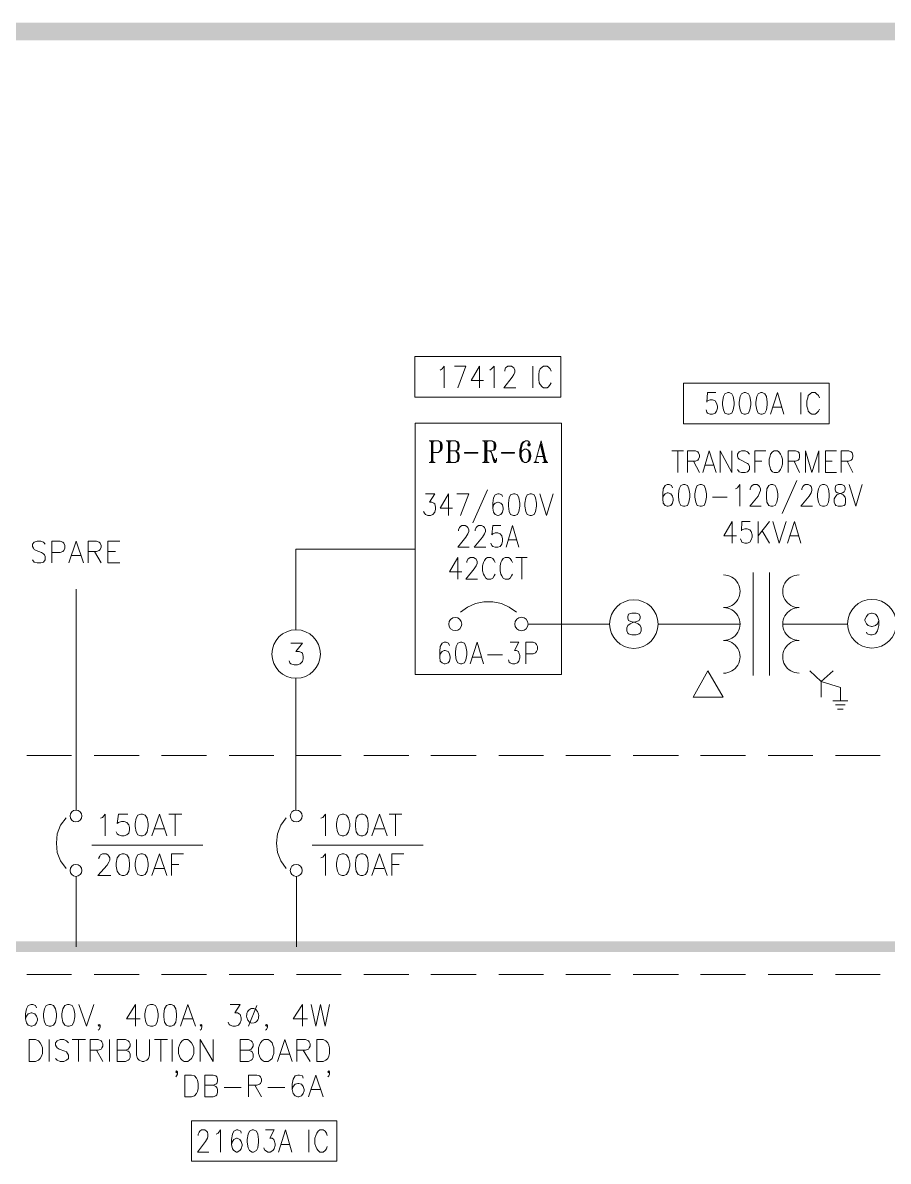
# Model space of a CAD drawing. Header units: inches. Extents: x 0.9 to 46, y 0.8 to 32.4.
# Drawn here: x 25.483 to 28.614, y 28.236 to 32.353 of the extents above; entities that cross this region are included whole.
import ezdxf

# ---------------------------------------------------------------- set-up
doc = ezdxf.new("R2010")
doc.units = ezdxf.units.IN
doc.header["$MEASUREMENT"] = 0
doc.layers.add('PDF_Geometry', color=7, linetype='Continuous')
doc.layers.add('PDF_Solid Fills', color=7, linetype='Continuous')

msp = doc.modelspace()

# ---------------------------------------------------------------- linework, layer by layer
at = {"layer": 'PDF_Geometry', "lineweight": 9}
for points in [[(26.9012, 31.1461), (27.4295, 31.1461), (27.4295, 30.9994), (26.9012, 30.9994)], [(27.8728, 31.0495), (28.3995, 31.0495), (28.3995, 30.9028), (27.8728, 30.9028)], [(28.0328, 31.0161), (28.0228, 31.0111), (28.0178, 31.0011), (28.0145, 30.9811), (28.0145, 30.9711), (28.0178, 30.9528), (28.0228, 30.9411), (28.0328, 30.9378), (28.0378, 30.9378), (28.0478, 30.9411), (28.0528, 30.9528), (28.0562, 30.9711), (28.0562, 30.9811), (28.0528, 31.0011), (28.0478, 31.0111), (28.0378, 31.0161)], [(28.0928, 31.0161), (28.0828, 31.0111), (28.0778, 31.0011), (28.0745, 30.9811), (28.0745, 30.9711), (28.0778, 30.9528), (28.0828, 30.9411), (28.0928, 30.9378), (28.0978, 30.9378), (28.1078, 30.9411), (28.1128, 30.9528), (28.1162, 30.9711), (28.1162, 30.9811), (28.1128, 31.0011), (28.1078, 31.0111), (28.0978, 31.0161)], [(28.1528, 31.0161), (28.1428, 31.0111), (28.1378, 31.0011), (28.1345, 30.9811), (28.1345, 30.9711), (28.1378, 30.9528), (28.1428, 30.9411), (28.1528, 30.9378), (28.1578, 30.9378), (28.1678, 30.9411), (28.1728, 30.9528), (28.1762, 30.9711), (28.1762, 30.9811), (28.1728, 31.0011), (28.1678, 31.0111), (28.1578, 31.0161)], [(26.9028, 29.9961), (26.9028, 30.9044), (27.4312, 30.9044), (27.4312, 29.9961)], [(27.1295, 30.7961), (27.0812, 30.7961), (27.0812, 30.7994), (27.1295, 30.7994)], [(27.2612, 30.7961), (27.2145, 30.7961), (27.2145, 30.7994), (27.2612, 30.7994)], [(27.3128, 30.8261), (27.3145, 30.8261), (27.3145, 30.8294), (27.3128, 30.8294)], [(28.2012, 30.8044), (28.1945, 30.8011), (28.1878, 30.7928), (28.1861, 30.7861), (28.1828, 30.7744), (28.1828, 30.7561), (28.1861, 30.7444), (28.1878, 30.7378), (28.1945, 30.7294), (28.2012, 30.7261), (28.2128, 30.7261), (28.2178, 30.7294), (28.2245, 30.7378), (28.2278, 30.7444), (28.2312, 30.7561), (28.2312, 30.7744), (28.2278, 30.7861), (28.2245, 30.7928), (28.2178, 30.8011), (28.2128, 30.8044)], [(27.8728, 30.6828), (27.8628, 30.6794), (27.8578, 30.6678), (27.8545, 30.6494), (27.8545, 30.6378), (27.8578, 30.6195), (27.8628, 30.6078), (27.8728, 30.6044), (27.8778, 30.6044), (27.8878, 30.6078), (27.8928, 30.6195), (27.8961, 30.6378), (27.8961, 30.6494), (27.8928, 30.6678), (27.8878, 30.6794), (27.8778, 30.6828)], [(27.9328, 30.6828), (27.9228, 30.6794), (27.9178, 30.6678), (27.9145, 30.6494), (27.9145, 30.6378), (27.9178, 30.6195), (27.9228, 30.6078), (27.9328, 30.6044), (27.9378, 30.6044), (27.9478, 30.6078), (27.9528, 30.6195), (27.9562, 30.6378), (27.9562, 30.6494), (27.9528, 30.6678), (27.9478, 30.6794), (27.9378, 30.6828)], [(28.1895, 30.6828), (28.1812, 30.6794), (28.1745, 30.6678), (28.1728, 30.6494), (28.1728, 30.6378), (28.1745, 30.6195), (28.1812, 30.6078), (28.1895, 30.6044), (28.1962, 30.6044), (28.2045, 30.6078), (28.2112, 30.6195), (28.2145, 30.6378), (28.2145, 30.6494), (28.2112, 30.6678), (28.2045, 30.6794), (28.1962, 30.6828)], [(28.3761, 30.6828), (28.3678, 30.6794), (28.3611, 30.6678), (28.3578, 30.6494), (28.3578, 30.6378), (28.3611, 30.6195), (28.3678, 30.6078), (28.3761, 30.6044), (28.3828, 30.6044), (28.3912, 30.6078), (28.3978, 30.6195), (28.3995, 30.6378), (28.3995, 30.6494), (28.3978, 30.6678), (28.3912, 30.6794), (28.3828, 30.6828)], [(28.4328, 30.6828), (28.4245, 30.6794), (28.4212, 30.6711), (28.4212, 30.6644), (28.4245, 30.6561), (28.4295, 30.6528), (28.4428, 30.6494), (28.4511, 30.6461), (28.4578, 30.6378), (28.4595, 30.6311), (28.4595, 30.6195), (28.4578, 30.6111), (28.4545, 30.6078), (28.4445, 30.6044), (28.4328, 30.6044), (28.4245, 30.6078), (28.4212, 30.6111), (28.4178, 30.6195), (28.4178, 30.6311), (28.4212, 30.6378), (28.4278, 30.6461), (28.4361, 30.6494), (28.4478, 30.6528), (28.4545, 30.6561), (28.4578, 30.6644), (28.4578, 30.6711), (28.4545, 30.6794), (28.4445, 30.6828)], [(27.2578, 30.6494), (27.2478, 30.6461), (27.2428, 30.6344), (27.2395, 30.6161), (27.2395, 30.6044), (27.2428, 30.5861), (27.2478, 30.5744), (27.2578, 30.5711), (27.2629, 30.5711), (27.2728, 30.5744), (27.2778, 30.5861), (27.2812, 30.6044), (27.2812, 30.6161), (27.2778, 30.6344), (27.2728, 30.6461), (27.2629, 30.6494)], [(27.3178, 30.6494), (27.3078, 30.6461), (27.3028, 30.6344), (27.2995, 30.6161), (27.2995, 30.6044), (27.3028, 30.5861), (27.3078, 30.5744), (27.3178, 30.5711), (27.3228, 30.5711), (27.3328, 30.5744), (27.3378, 30.5861), (27.3412, 30.6044), (27.3412, 30.6161), (27.3378, 30.6344), (27.3328, 30.6461), (27.3228, 30.6494)], [(27.6862, 30.2178), (27.6745, 30.2144), (27.6711, 30.2061), (27.6711, 30.1994), (27.6745, 30.1911), (27.6828, 30.1878), (27.6978, 30.1845), (27.7095, 30.1794), (27.7162, 30.1728), (27.7195, 30.1645), (27.7195, 30.1545), (27.7162, 30.1461), (27.7128, 30.1428), (27.7012, 30.1394), (27.6862, 30.1394), (27.6745, 30.1428), (27.6711, 30.1461), (27.6678, 30.1545), (27.6678, 30.1645), (27.6711, 30.1728), (27.6795, 30.1794), (27.6895, 30.1845), (27.7045, 30.1878), (27.7128, 30.1911), (27.7162, 30.1994), (27.7162, 30.2061), (27.7128, 30.2144), (27.7012, 30.2178)], [(26.4462, 30.0461), (26.4495, 30.0378), (26.4529, 30.0344), (26.4645, 30.0311), (26.4762, 30.0311), (26.4862, 30.0344), (26.4945, 30.0428), (26.4978, 30.0528), (26.4978, 30.0611), (26.4945, 30.0728), (26.4912, 30.0761), (26.4828, 30.0795), (26.4712, 30.0795), (26.4945, 30.1094), (26.4529, 30.1094), (26.4945, 30.1094), (26.4712, 30.0795), (26.4828, 30.0795), (26.4912, 30.0761), (26.4945, 30.0728), (26.4978, 30.0611), (26.4978, 30.0528), (26.4945, 30.0428), (26.4862, 30.0344), (26.4762, 30.0311), (26.4645, 30.0311), (26.4529, 30.0344), (26.4495, 30.0378)], [(27.0662, 30.1128), (27.0562, 30.1094), (27.0512, 30.0978), (27.0478, 30.0795), (27.0478, 30.0678), (27.0512, 30.0495), (27.0562, 30.0378), (27.0662, 30.0344), (27.0712, 30.0344), (27.0812, 30.0378), (27.0862, 30.0495), (27.0895, 30.0678), (27.0895, 30.0795), (27.0862, 30.0978), (27.0812, 30.1094), (27.0712, 30.1128)], [(28.0161, 29.9144), (27.9612, 30.0095), (27.9078, 29.9144)], [(25.9095, 29.4911), (25.8995, 29.4878), (25.8929, 29.4761), (25.8895, 29.4578), (25.8895, 29.4461), (25.8929, 29.4278), (25.8995, 29.4161), (25.9095, 29.4128), (25.9162, 29.4128), (25.9262, 29.4161), (25.9329, 29.4278), (25.9362, 29.4461), (25.9362, 29.4578), (25.9329, 29.4761), (25.9262, 29.4878), (25.9162, 29.4911)], [(26.6378, 29.4911), (26.6279, 29.4878), (26.6212, 29.4761), (26.6178, 29.4578), (26.6178, 29.4461), (26.6212, 29.4278), (26.6279, 29.4161), (26.6378, 29.4128), (26.6445, 29.4128), (26.6545, 29.4161), (26.6612, 29.4278), (26.6662, 29.4461), (26.6662, 29.4578), (26.6612, 29.4761), (26.6545, 29.4878), (26.6445, 29.4911)], [(26.7062, 29.4911), (26.6962, 29.4878), (26.6895, 29.4761), (26.6862, 29.4578), (26.6862, 29.4461), (26.6895, 29.4278), (26.6962, 29.4161), (26.7062, 29.4128), (26.7129, 29.4128), (26.7228, 29.4161), (26.7295, 29.4278), (26.7328, 29.4461), (26.7328, 29.4578), (26.7295, 29.4761), (26.7228, 29.4878), (26.7129, 29.4911)], [(25.8429, 29.3478), (25.8329, 29.3445), (25.8245, 29.3328), (25.8212, 29.3144), (25.8212, 29.3028), (25.8245, 29.2845), (25.8329, 29.2728), (25.8429, 29.2695), (25.8495, 29.2695), (25.8595, 29.2728), (25.8662, 29.2845), (25.8695, 29.3028), (25.8695, 29.3144), (25.8662, 29.3328), (25.8595, 29.3445), (25.8495, 29.3478)], [(25.9095, 29.3478), (25.8995, 29.3445), (25.8929, 29.3328), (25.8895, 29.3144), (25.8895, 29.3028), (25.8929, 29.2845), (25.8995, 29.2728), (25.9095, 29.2695), (25.9162, 29.2695), (25.9262, 29.2728), (25.9329, 29.2845), (25.9362, 29.3028), (25.9362, 29.3144), (25.9329, 29.3328), (25.9262, 29.3445), (25.9162, 29.3478)], [(26.6378, 29.3478), (26.6279, 29.3445), (26.6212, 29.3328), (26.6178, 29.3144), (26.6178, 29.3028), (26.6212, 29.2845), (26.6279, 29.2728), (26.6378, 29.2695), (26.6445, 29.2695), (26.6545, 29.2728), (26.6612, 29.2845), (26.6662, 29.3028), (26.6662, 29.3144), (26.6612, 29.3328), (26.6545, 29.3445), (26.6445, 29.3478)], [(26.7062, 29.3478), (26.6962, 29.3445), (26.6895, 29.3328), (26.6862, 29.3144), (26.6862, 29.3028), (26.6895, 29.2845), (26.6962, 29.2728), (26.7062, 29.2695), (26.7129, 29.2695), (26.7228, 29.2728), (26.7295, 29.2845), (26.7328, 29.3028), (26.7328, 29.3144), (26.7295, 29.3328), (26.7228, 29.3445), (26.7129, 29.3478)], [(25.5779, 28.8028), (25.5679, 28.7995), (25.5612, 28.7878), (25.5579, 28.7695), (25.5579, 28.7578), (25.5612, 28.7395), (25.5679, 28.7278), (25.5779, 28.7245), (25.5845, 28.7245), (25.5945, 28.7278), (25.6012, 28.7395), (25.6046, 28.7578), (25.6046, 28.7695), (25.6012, 28.7878), (25.5945, 28.7995), (25.5845, 28.8028)], [(25.6445, 28.8028), (25.6345, 28.7995), (25.6279, 28.7878), (25.6245, 28.7695), (25.6245, 28.7578), (25.6279, 28.7395), (25.6345, 28.7278), (25.6445, 28.7245), (25.6512, 28.7245), (25.6612, 28.7278), (25.6679, 28.7395), (25.6712, 28.7578), (25.6712, 28.7695), (25.6679, 28.7878), (25.6612, 28.7995), (25.6512, 28.8028)], [(25.9445, 28.8028), (25.9345, 28.7995), (25.9279, 28.7878), (25.9245, 28.7695), (25.9245, 28.7578), (25.9279, 28.7395), (25.9345, 28.7278), (25.9445, 28.7245), (25.9529, 28.7245), (25.9629, 28.7278), (25.9695, 28.7395), (25.9729, 28.7578), (25.9729, 28.7695), (25.9695, 28.7878), (25.9629, 28.7995), (25.9529, 28.8028)], [(26.0128, 28.8028), (26.0029, 28.7995), (25.9962, 28.7878), (25.9928, 28.7695), (25.9928, 28.7578), (25.9962, 28.7395), (26.0029, 28.7278), (26.0128, 28.7245), (26.0195, 28.7245), (26.0295, 28.7278), (26.0362, 28.7395), (26.0395, 28.7578), (26.0395, 28.7695), (26.0362, 28.7878), (26.0295, 28.7995), (26.0195, 28.8028)], [(25.5062, 28.5962), (25.5062, 28.6761), (25.5295, 28.6761), (25.5395, 28.6711), (25.5462, 28.6645), (25.5512, 28.6561), (25.5545, 28.6462), (25.5545, 28.6261), (25.5512, 28.6161), (25.5462, 28.6078), (25.5395, 28.6011), (25.5295, 28.5962)], [(26.0662, 28.6761), (26.0595, 28.6711), (26.0529, 28.6645), (26.0495, 28.6561), (26.0462, 28.6462), (26.0462, 28.6261), (26.0495, 28.6161), (26.0529, 28.6078), (26.0595, 28.6011), (26.0662, 28.5962), (26.0795, 28.5962), (26.0862, 28.6011), (26.0929, 28.6078), (26.0978, 28.6161), (26.1012, 28.6261), (26.1012, 28.6462), (26.0978, 28.6561), (26.0929, 28.6645), (26.0862, 28.6711), (26.0795, 28.6761)], [(26.3562, 28.6761), (26.3495, 28.6711), (26.3428, 28.6645), (26.3395, 28.6561), (26.3362, 28.6462), (26.3362, 28.6261), (26.3395, 28.6161), (26.3428, 28.6078), (26.3495, 28.6011), (26.3562, 28.5962), (26.3712, 28.5962), (26.3779, 28.6011), (26.3845, 28.6078), (26.3878, 28.6161), (26.3912, 28.6261), (26.3912, 28.6462), (26.3878, 28.6561), (26.3845, 28.6645), (26.3779, 28.6711), (26.3712, 28.6761)], [(26.5462, 28.5962), (26.5462, 28.6761), (26.5695, 28.6761), (26.5795, 28.6711), (26.5862, 28.6645), (26.5895, 28.6561), (26.5928, 28.6462), (26.5928, 28.6261), (26.5895, 28.6161), (26.5862, 28.6078), (26.5795, 28.6011), (26.5695, 28.5962)], [(26.0695, 28.4695), (26.0695, 28.5478), (26.0929, 28.5478), (26.1045, 28.5445), (26.1112, 28.5361), (26.1145, 28.5295), (26.1179, 28.5178), (26.1179, 28.4995), (26.1145, 28.4878), (26.1112, 28.4811), (26.1045, 28.4728), (26.0929, 28.4695)], [(26.0929, 28.3828), (26.6195, 28.3828), (26.6195, 28.2362), (26.0929, 28.2362)], [(26.3129, 28.3495), (26.3028, 28.3445), (26.2979, 28.3345), (26.2945, 28.3145), (26.2945, 28.3045), (26.2979, 28.2845), (26.3028, 28.2745), (26.3129, 28.2695), (26.3179, 28.2695), (26.3279, 28.2745), (26.3329, 28.2845), (26.3362, 28.3045), (26.3362, 28.3145), (26.3329, 28.3345), (26.3279, 28.3445), (26.3179, 28.3495)]]:
    msp.add_lwpolyline(points, close=True, dxfattribs=at)
for points in [[(26.9928, 31.0961), (26.9995, 31.1011), (27.0078, 31.1111), (27.0078, 31.0328)], [(27.0562, 31.0328), (27.0862, 31.1111), (27.0445, 31.1111)], [(27.1345, 31.0328), (27.1345, 31.1111), (27.1045, 31.0594), (27.1495, 31.0594)], [(27.1728, 31.0961), (27.1779, 31.1011), (27.1878, 31.1111), (27.1878, 31.0328)], [(27.2262, 31.0928), (27.2262, 31.0961), (27.2295, 31.1044), (27.2328, 31.1078), (27.2378, 31.1111), (27.2512, 31.1111), (27.2562, 31.1078), (27.2595, 31.1044), (27.2629, 31.0961), (27.2629, 31.0894), (27.2595, 31.0811), (27.2528, 31.0711), (27.2228, 31.0328), (27.2662, 31.0328)], [(27.3278, 31.1111), (27.3278, 31.0328)], [(27.3945, 31.0928), (27.3912, 31.1011), (27.3845, 31.1078), (27.3795, 31.1111), (27.3662, 31.1111), (27.3612, 31.1078), (27.3545, 31.1011), (27.3512, 31.0928), (27.3495, 31.0811), (27.3495, 31.0628), (27.3512, 31.0511), (27.3545, 31.0444), (27.3612, 31.0361), (27.3662, 31.0328), (27.3795, 31.0328), (27.3845, 31.0361), (27.3912, 31.0444), (27.3945, 31.0511)], [(27.9895, 31.0161), (27.9595, 31.0161), (27.9578, 30.9811), (27.9595, 30.9861), (27.9695, 30.9894), (27.9778, 30.9894), (27.9878, 30.9861), (27.9928, 30.9778), (27.9962, 30.9661), (27.9962, 30.9594), (27.9928, 30.9478), (27.9878, 30.9411), (27.9778, 30.9378), (27.9695, 30.9378), (27.9595, 30.9411), (27.9578, 30.9444), (27.9545, 30.9528)], [(28.1878, 30.9378), (28.2128, 31.0161), (28.2362, 30.9378)], [(28.2978, 31.0161), (28.2978, 30.9378)], [(28.3645, 30.9961), (28.3611, 31.0044), (28.3545, 31.0111), (28.3495, 31.0161), (28.3378, 31.0161), (28.3311, 31.0111), (28.3245, 31.0044), (28.3228, 30.9961), (28.3195, 30.9861), (28.3195, 30.9661), (28.3228, 30.9561), (28.3245, 30.9478), (28.3311, 30.9411), (28.3378, 30.9378), (28.3495, 30.9378), (28.3545, 30.9411), (28.3611, 30.9478), (28.3645, 30.9561)], [(28.1978, 30.9628), (28.2278, 30.9628)], [(26.9529, 30.8411), (26.9862, 30.8411), (26.9945, 30.8378), (26.9978, 30.8344), (26.9995, 30.8261), (26.9995, 30.8144), (26.9978, 30.8078), (26.9945, 30.8044), (26.9862, 30.7994), (26.9662, 30.7994)], [(26.9545, 30.8411), (26.9612, 30.8378)], [(26.9578, 30.8411), (26.9612, 30.8344)], [(26.9612, 30.8411), (26.9612, 30.7628)], [(26.9628, 30.8378), (26.9628, 30.7661)], [(26.9662, 30.8411), (26.9662, 30.7628)], [(26.9695, 30.8411), (26.9662, 30.8344)], [(26.9712, 30.8411), (26.9662, 30.8378)], [(26.9862, 30.8411), (26.9912, 30.8378), (26.9945, 30.8294), (26.9945, 30.8111), (26.9912, 30.8044), (26.9862, 30.7994)], [(26.9945, 30.8344), (26.9978, 30.8261), (26.9978, 30.8144), (26.9945, 30.8078)], [(27.0145, 30.8411), (27.0478, 30.8411), (27.0562, 30.8378), (27.0595, 30.8344), (27.0612, 30.8261), (27.0612, 30.8194), (27.0595, 30.8111), (27.0562, 30.8078), (27.0478, 30.8044), (27.0562, 30.7994), (27.0595, 30.7961), (27.0612, 30.7894), (27.0612, 30.7778), (27.0595, 30.7694), (27.0562, 30.7661), (27.0478, 30.7628), (27.0145, 30.7628)], [(27.0162, 30.8411), (27.0228, 30.8378)], [(27.0195, 30.8411), (27.0228, 30.8344)], [(27.0228, 30.8411), (27.0228, 30.7628)], [(27.0262, 30.8378), (27.0262, 30.7661)], [(27.0278, 30.8411), (27.0278, 30.7628)], [(27.0478, 30.8411), (27.0528, 30.8378), (27.0562, 30.8294), (27.0562, 30.8144), (27.0528, 30.8078), (27.0478, 30.8044), (27.0278, 30.8044)], [(27.0312, 30.8411), (27.0278, 30.8344)], [(27.0345, 30.8411), (27.0278, 30.8378)], [(27.0562, 30.8344), (27.0595, 30.8261), (27.0595, 30.8194), (27.0562, 30.8111)], [(27.1462, 30.8411), (27.1795, 30.8411), (27.1878, 30.8378), (27.1912, 30.8344), (27.1945, 30.8261), (27.1945, 30.8194), (27.1912, 30.8111), (27.1878, 30.8078), (27.1795, 30.8044), (27.1612, 30.8044)], [(27.1495, 30.8411), (27.1545, 30.8378)], [(27.1512, 30.8411), (27.1545, 30.8344)], [(27.1545, 30.8411), (27.1545, 30.7628)], [(27.1578, 30.8378), (27.1578, 30.7661)], [(27.1612, 30.8411), (27.1612, 30.7628)], [(27.1628, 30.8411), (27.1612, 30.8344)], [(27.1662, 30.8411), (27.1612, 30.8378)], [(27.1795, 30.8411), (27.1862, 30.8378), (27.1878, 30.8294), (27.1878, 30.8144), (27.1862, 30.8078), (27.1795, 30.8044)], [(27.1878, 30.8344), (27.1912, 30.8261), (27.1912, 30.8194), (27.1878, 30.8111)], [(27.3145, 30.8344), (27.3128, 30.8344), (27.3095, 30.8294), (27.3095, 30.8261), (27.3128, 30.8228), (27.3145, 30.8228), (27.3178, 30.8261), (27.3178, 30.8294), (27.3145, 30.8378), (27.3095, 30.8411), (27.3012, 30.8411), (27.2928, 30.8378), (27.2862, 30.8294), (27.2845, 30.8228), (27.2812, 30.8078), (27.2812, 30.7844), (27.2845, 30.7744), (27.2895, 30.7661), (27.2979, 30.7628), (27.3045, 30.7628), (27.3128, 30.7661), (27.3178, 30.7744), (27.3212, 30.7844), (27.3212, 30.7894), (27.3178, 30.7994), (27.3128, 30.8078), (27.3045, 30.8111), (27.2979, 30.8111), (27.2928, 30.8078), (27.2895, 30.8044), (27.2862, 30.7961)], [(27.3012, 30.8411), (27.2962, 30.8378), (27.2928, 30.8344), (27.2895, 30.8261), (27.2862, 30.8111), (27.2862, 30.7844), (27.2895, 30.7744), (27.2928, 30.7661), (27.2979, 30.7628)], [(27.3762, 30.7628), (27.3578, 30.8411), (27.3378, 30.7661)], [(27.0478, 30.8044), (27.0528, 30.7994), (27.0562, 30.7928), (27.0562, 30.7744), (27.0528, 30.7661), (27.0478, 30.7628)], [(27.0562, 30.7961), (27.0595, 30.7894), (27.0595, 30.7778), (27.0562, 30.7694)], [(27.1712, 30.8044), (27.1779, 30.7994), (27.1795, 30.7928), (27.1862, 30.7694), (27.1878, 30.7628), (27.1945, 30.7628), (27.1962, 30.7694), (27.1962, 30.7778)], [(27.1779, 30.7994), (27.1795, 30.7961), (27.1878, 30.7744), (27.1912, 30.7694), (27.1945, 30.7694), (27.1962, 30.7744)], [(27.2895, 30.8294), (27.2862, 30.8228), (27.2845, 30.8078), (27.2845, 30.7844), (27.2862, 30.7744), (27.2895, 30.7694)], [(27.3045, 30.7628), (27.3095, 30.7661), (27.3128, 30.7694), (27.3145, 30.7811), (27.3145, 30.7928), (27.3128, 30.8044), (27.3095, 30.8078), (27.3045, 30.8111)], [(27.3145, 30.7744), (27.3178, 30.7811), (27.3178, 30.7928), (27.3145, 30.7994)], [(27.3545, 30.8294), (27.3712, 30.7628)], [(27.3578, 30.8294), (27.3745, 30.7628)], [(27.8312, 30.8044), (27.8728, 30.8044)], [(27.8528, 30.8044), (27.8528, 30.7261)], [(27.8878, 30.7261), (27.8878, 30.8044), (27.9162, 30.8044), (27.9245, 30.8011), (27.9278, 30.7978), (27.9311, 30.7894), (27.9311, 30.7828), (27.9278, 30.7744), (27.9245, 30.7711), (27.9162, 30.7678), (27.8878, 30.7678)], [(27.9428, 30.7261), (27.9661, 30.8044), (27.9912, 30.7261)], [(28.0062, 30.7261), (28.0062, 30.8044), (28.0478, 30.7261), (28.0478, 30.8044)], [(28.1112, 30.7928), (28.1045, 30.8011), (28.0962, 30.8044), (28.0828, 30.8044), (28.0745, 30.8011), (28.0678, 30.7928), (28.0678, 30.7861), (28.0711, 30.7778), (28.0745, 30.7744), (28.0812, 30.7711), (28.0978, 30.7628), (28.1045, 30.7594), (28.1078, 30.7561), (28.1112, 30.7478), (28.1112, 30.7378), (28.1045, 30.7294), (28.0962, 30.7261), (28.0828, 30.7261), (28.0745, 30.7294), (28.0678, 30.7378)], [(28.1311, 30.7261), (28.1311, 30.8044), (28.1711, 30.8044)], [(28.2512, 30.7261), (28.2512, 30.8044), (28.2778, 30.8044), (28.2878, 30.8011), (28.2911, 30.7978), (28.2928, 30.7894), (28.2928, 30.7828), (28.2911, 30.7744), (28.2878, 30.7711), (28.2778, 30.7678), (28.2512, 30.7678)], [(28.3145, 30.7261), (28.3145, 30.8044), (28.3378, 30.7261), (28.3628, 30.8044), (28.3628, 30.7261)], [(28.4262, 30.7261), (28.3862, 30.7261), (28.3862, 30.8044), (28.4262, 30.8044)], [(28.4428, 30.7261), (28.4428, 30.8044), (28.4712, 30.8044), (28.4795, 30.8011), (28.4828, 30.7978), (28.4861, 30.7894), (28.4861, 30.7828), (28.4828, 30.7744), (28.4795, 30.7711), (28.4712, 30.7678), (28.4428, 30.7678)], [(26.9529, 30.7628), (26.9745, 30.7628)], [(26.9612, 30.7661), (26.9545, 30.7628)], [(26.9612, 30.7694), (26.9578, 30.7628)], [(26.9662, 30.7694), (26.9695, 30.7628)], [(26.9662, 30.7661), (26.9712, 30.7628)], [(27.0228, 30.7661), (27.0162, 30.7628)], [(27.0228, 30.7694), (27.0195, 30.7628)], [(27.0278, 30.7694), (27.0312, 30.7628)], [(27.0278, 30.7661), (27.0345, 30.7628)], [(27.1462, 30.7628), (27.1695, 30.7628)], [(27.1545, 30.7661), (27.1495, 30.7628)], [(27.1545, 30.7694), (27.1512, 30.7628)], [(27.1612, 30.7694), (27.1628, 30.7628)], [(27.1612, 30.7661), (27.1662, 30.7628)], [(27.1862, 30.7778), (27.1878, 30.7694), (27.1912, 30.7661), (27.1945, 30.7661)], [(27.3312, 30.7628), (27.3495, 30.7628)], [(27.3345, 30.7628), (27.3378, 30.7661), (27.3428, 30.7628)], [(27.3428, 30.7844), (27.3678, 30.7844)], [(27.3628, 30.7628), (27.3828, 30.7628)], [(27.3712, 30.7661), (27.3662, 30.7628)], [(27.3712, 30.7694), (27.3678, 30.7628)], [(27.3745, 30.7694), (27.3795, 30.7628)], [(27.9095, 30.7678), (27.9311, 30.7261)], [(27.9512, 30.7528), (27.9811, 30.7528)], [(28.1311, 30.7678), (28.1561, 30.7678)], [(28.2728, 30.7678), (28.2928, 30.7261)], [(28.3862, 30.7678), (28.4111, 30.7678)], [(28.4645, 30.7678), (28.4861, 30.7261)], [(27.8328, 30.6711), (27.8295, 30.6794), (27.8212, 30.6828), (27.8145, 30.6828), (27.8062, 30.6794), (27.7995, 30.6678), (27.7978, 30.6494), (27.7978, 30.6311), (27.7995, 30.6161), (27.8062, 30.6078), (27.8145, 30.6044), (27.8178, 30.6044), (27.8278, 30.6078), (27.8328, 30.6161), (27.8362, 30.6261), (27.8362, 30.6311), (27.8328, 30.6411), (27.8278, 30.6494), (27.8178, 30.6528), (27.8145, 30.6528), (27.8062, 30.6494), (27.7995, 30.6411), (27.7978, 30.6311)], [(28.0612, 30.6678), (28.0678, 30.6711), (28.0762, 30.6828), (28.0762, 30.6044)], [(28.1145, 30.6644), (28.1145, 30.6678), (28.1178, 30.6761), (28.1211, 30.6794), (28.1278, 30.6828), (28.1395, 30.6828), (28.1445, 30.6794), (28.1478, 30.6761), (28.1511, 30.6678), (28.1511, 30.6611), (28.1478, 30.6528), (28.1428, 30.6411), (28.1128, 30.6044), (28.1545, 30.6044)], [(28.2828, 30.6978), (28.2295, 30.5778)], [(28.3012, 30.6644), (28.3012, 30.6678), (28.3045, 30.6761), (28.3078, 30.6794), (28.3128, 30.6828), (28.3245, 30.6828), (28.3311, 30.6794), (28.3345, 30.6761), (28.3378, 30.6678), (28.3378, 30.6611), (28.3345, 30.6528), (28.3278, 30.6411), (28.2978, 30.6044), (28.3395, 30.6044)], [(28.4728, 30.6828), (28.4961, 30.6044), (28.5195, 30.6828)], [(26.9395, 30.6494), (26.9729, 30.6494), (26.9545, 30.6195), (26.9628, 30.6195), (26.9695, 30.6161), (26.9729, 30.6128), (26.9762, 30.6011), (26.9762, 30.5944), (26.9729, 30.5828), (26.9662, 30.5744), (26.9578, 30.5711), (26.9478, 30.5711), (26.9395, 30.5744), (26.9362, 30.5794), (26.9328, 30.5861)], [(27.0228, 30.5711), (27.0228, 30.6494), (26.9928, 30.5978), (27.0379, 30.5978)], [(27.0662, 30.5711), (27.0962, 30.6494), (27.0528, 30.6494)], [(27.1645, 30.6644), (27.1112, 30.5444)], [(27.2178, 30.6395), (27.2162, 30.6461), (27.2062, 30.6494), (27.2012, 30.6494), (27.1912, 30.6461), (27.1862, 30.6344), (27.1828, 30.6161), (27.1828, 30.5978), (27.1862, 30.5828), (27.1912, 30.5744), (27.2012, 30.5711), (27.2028, 30.5711), (27.2128, 30.5744), (27.2178, 30.5828), (27.2212, 30.5944), (27.2212, 30.5978), (27.2178, 30.6094), (27.2128, 30.6161), (27.2028, 30.6195), (27.2012, 30.6195), (27.1912, 30.6161), (27.1862, 30.6094), (27.1828, 30.5978)], [(27.3528, 30.6494), (27.3778, 30.5711), (27.4012, 30.6494)], [(27.9778, 30.6378), (28.0312, 30.6378)], [(28.0495, 30.4711), (28.0495, 30.5494), (28.0195, 30.4978), (28.0645, 30.4978)], [(28.1145, 30.5494), (28.0845, 30.5494), (28.0828, 30.5161), (28.0845, 30.5194), (28.0945, 30.5228), (28.1028, 30.5228), (28.1128, 30.5194), (28.1178, 30.5128), (28.1211, 30.5011), (28.1211, 30.4928), (28.1178, 30.4828), (28.1128, 30.4744), (28.1028, 30.4711), (28.0945, 30.4711), (28.0845, 30.4744), (28.0828, 30.4778), (28.0795, 30.4861)], [(28.1428, 30.5494), (28.1428, 30.4711)], [(28.1845, 30.5494), (28.1428, 30.4978)], [(28.1962, 30.5494), (28.2195, 30.4711), (28.2445, 30.5494)], [(28.2495, 30.4711), (28.2745, 30.5494), (28.2978, 30.4711)], [(27.0595, 30.5161), (27.0595, 30.5194), (27.0628, 30.5278), (27.0662, 30.5311), (27.0712, 30.5344), (27.0828, 30.5344), (27.0895, 30.5311), (27.0929, 30.5278), (27.0962, 30.5194), (27.0962, 30.5128), (27.0929, 30.5044), (27.0862, 30.4928), (27.0562, 30.4561), (27.0978, 30.4561)], [(27.1195, 30.5161), (27.1195, 30.5194), (27.1228, 30.5278), (27.1262, 30.5311), (27.1312, 30.5344), (27.1429, 30.5344), (27.1495, 30.5311), (27.1528, 30.5278), (27.1562, 30.5194), (27.1562, 30.5128), (27.1528, 30.5044), (27.1462, 30.4928), (27.1162, 30.4561), (27.1578, 30.4561)], [(27.2128, 30.5344), (27.1828, 30.5344), (27.1795, 30.5011), (27.1828, 30.5044), (27.1912, 30.5078), (27.2012, 30.5078), (27.2095, 30.5044), (27.2162, 30.4978), (27.2178, 30.4861), (27.2178, 30.4778), (27.2162, 30.4678), (27.2095, 30.4595), (27.2012, 30.4561), (27.1912, 30.4561), (27.1828, 30.4595), (27.1795, 30.4628), (27.1762, 30.4711)], [(27.2312, 30.4561), (27.2545, 30.5344), (27.2778, 30.4561)], [(28.1578, 30.5161), (28.1845, 30.4711)], [(25.5645, 30.4678), (25.5579, 30.4744), (25.5479, 30.4778), (25.5345, 30.4778), (25.5245, 30.4744), (25.5179, 30.4678), (25.5179, 30.4595), (25.5212, 30.4528), (25.5245, 30.4478), (25.5312, 30.4445), (25.5512, 30.4378), (25.5579, 30.4328), (25.5612, 30.4294), (25.5645, 30.4228), (25.5645, 30.4111), (25.5579, 30.4028), (25.5479, 30.3994), (25.5345, 30.3994), (25.5245, 30.4028), (25.5179, 30.4111)], [(25.5879, 30.3994), (25.5879, 30.4778), (25.6179, 30.4778), (25.6279, 30.4744), (25.6312, 30.4711), (25.6345, 30.4628), (25.6345, 30.4528), (25.6312, 30.4445), (25.6279, 30.4411), (25.6179, 30.4378), (25.5879, 30.4378)], [(25.6495, 30.3994), (25.6762, 30.4778), (25.7029, 30.3994)], [(25.7195, 30.3994), (25.7195, 30.4778), (25.7495, 30.4778), (25.7595, 30.4744), (25.7629, 30.4711), (25.7662, 30.4628), (25.7662, 30.4561), (25.7629, 30.4478), (25.7595, 30.4445), (25.7495, 30.4411), (25.7195, 30.4411)], [(25.8345, 30.3994), (25.7912, 30.3994), (25.7912, 30.4778), (25.8345, 30.4778)], [(27.2395, 30.4828), (27.2695, 30.4828)], [(28.2595, 30.4978), (28.2895, 30.4978)], [(25.6595, 30.4261), (25.6929, 30.4261)], [(25.7429, 30.4411), (25.7662, 30.3994)], [(25.7912, 30.4411), (25.8179, 30.4411)], [(26.4712, 30.1578), (26.4712, 30.4494), (26.9028, 30.4494)], [(27.0562, 30.3411), (27.0562, 30.4194), (27.0262, 30.3678), (27.0712, 30.3678)], [(27.0895, 30.4011), (27.0895, 30.4044), (27.0929, 30.4128), (27.0962, 30.4161), (27.1012, 30.4194), (27.1128, 30.4194), (27.1195, 30.4161), (27.1228, 30.4128), (27.1262, 30.4044), (27.1262, 30.3978), (27.1228, 30.3894), (27.1162, 30.3778), (27.0862, 30.3411), (27.1278, 30.3411)], [(27.1912, 30.4011), (27.1878, 30.4078), (27.1828, 30.4161), (27.1762, 30.4194), (27.1645, 30.4194), (27.1578, 30.4161), (27.1528, 30.4078), (27.1495, 30.4011), (27.1462, 30.3894), (27.1462, 30.3711), (27.1495, 30.3595), (27.1528, 30.3528), (27.1578, 30.3444), (27.1645, 30.3411), (27.1762, 30.3411), (27.1828, 30.3444), (27.1878, 30.3528), (27.1912, 30.3595)], [(27.2545, 30.4011), (27.2512, 30.4078), (27.2462, 30.4161), (27.2395, 30.4194), (27.2278, 30.4194), (27.2212, 30.4161), (27.2162, 30.4078), (27.2128, 30.4011), (27.2095, 30.3894), (27.2095, 30.3711), (27.2128, 30.3595), (27.2162, 30.3528), (27.2212, 30.3444), (27.2278, 30.3411), (27.2395, 30.3411), (27.2462, 30.3444), (27.2512, 30.3528), (27.2545, 30.3595)], [(27.2662, 30.4194), (27.3078, 30.4194)], [(27.2878, 30.4194), (27.2878, 30.3411)], [(28.1245, 29.9928), (28.1245, 30.3644)], [(28.1845, 29.9928), (28.1845, 30.3644)], [(25.6762, 29.5061), (25.6762, 30.3045)], [(27.2695, 30.2211), (27.2428, 30.2395), (27.2145, 30.2528), (27.1828, 30.2594), (27.1512, 30.2594), (27.1212, 30.2528), (27.0912, 30.2395), (27.0662, 30.2211)], [(28.5795, 30.1911), (28.5745, 30.1794), (28.5678, 30.1728), (28.5561, 30.1695), (28.5528, 30.1695), (28.5412, 30.1728), (28.5345, 30.1794), (28.5295, 30.1911), (28.5295, 30.1944), (28.5345, 30.2061), (28.5412, 30.2144), (28.5528, 30.2178), (28.5561, 30.2178), (28.5678, 30.2144), (28.5745, 30.2061), (28.5795, 30.1911), (28.5795, 30.1728), (28.5745, 30.1545), (28.5678, 30.1428), (28.5561, 30.1394), (28.5495, 30.1394), (28.5378, 30.1428), (28.5345, 30.1495)], [(27.3112, 30.1778), (27.6062, 30.1778)], [(27.7812, 30.1778), (28.0778, 30.1778)], [(28.2312, 30.1778), (28.4661, 30.1778)], [(27.0262, 30.1011), (27.0228, 30.1094), (27.0145, 30.1128), (27.0078, 30.1128), (26.9995, 30.1094), (26.9928, 30.0978), (26.9912, 30.0795), (26.9912, 30.0594), (26.9928, 30.0445), (26.9995, 30.0378), (27.0078, 30.0344), (27.0112, 30.0344), (27.0212, 30.0378), (27.0262, 30.0445), (27.0295, 30.0561), (27.0295, 30.0594), (27.0262, 30.0711), (27.0212, 30.0795), (27.0112, 30.0828), (27.0078, 30.0828), (26.9995, 30.0795), (26.9928, 30.0711), (26.9912, 30.0594)], [(27.1012, 30.0344), (27.1262, 30.1128), (27.1495, 30.0344)], [(27.2462, 30.1128), (27.2778, 30.1128), (27.2612, 30.0828), (27.2695, 30.0828), (27.2762, 30.0795), (27.2778, 30.0744), (27.2812, 30.0645), (27.2812, 30.0561), (27.2778, 30.0445), (27.2728, 30.0378), (27.2629, 30.0344), (27.2545, 30.0344), (27.2462, 30.0378), (27.2428, 30.0411), (27.2395, 30.0495)], [(27.3028, 30.0344), (27.3028, 30.1128), (27.3295, 30.1128), (27.3378, 30.1094), (27.3412, 30.1045), (27.3445, 30.0978), (27.3445, 30.0861), (27.3412, 30.0795), (27.3378, 30.0744), (27.3295, 30.0711), (27.3028, 30.0711)], [(27.1112, 30.0594), (27.1412, 30.0594)], [(27.1645, 30.0678), (27.2178, 30.0678)], [(26.4712, 29.5061), (26.4712, 29.9828)], [(28.3295, 30.0095), (28.3712, 29.9711), (28.4145, 30.0095)], [(28.4412, 29.9011), (28.4412, 29.9494), (28.3712, 29.9711), (28.3712, 29.9144)], [(28.4128, 29.9011), (28.4678, 29.9011)], [(28.4228, 29.8861), (28.4578, 29.8861)], [(28.4295, 29.8711), (28.4511, 29.8711)], [(25.4979, 29.7028), (25.6595, 29.7028)], [(25.7412, 29.7028), (25.9045, 29.7028)], [(25.9845, 29.7028), (26.1479, 29.7028)], [(26.2295, 29.7028), (26.3912, 29.7028)], [(26.4728, 29.7028), (26.6345, 29.7028)], [(26.7162, 29.7028), (26.8795, 29.7028)], [(26.9595, 29.7028), (27.1228, 29.7028)], [(27.2045, 29.7028), (27.3662, 29.7028)], [(27.4478, 29.7028), (27.6095, 29.7028)], [(27.6912, 29.7028), (27.8545, 29.7028)], [(27.9345, 29.7028), (28.0978, 29.7028)], [(28.1795, 29.7028), (28.3412, 29.7028)], [(28.4228, 29.7028), (28.5845, 29.7028)], [(25.6396, 29.4778), (25.6195, 29.4511), (25.6079, 29.4195), (25.6046, 29.3861), (25.6079, 29.3528), (25.6195, 29.3228), (25.6396, 29.2944)], [(25.7645, 29.4761), (25.7712, 29.4795), (25.7812, 29.4911), (25.7812, 29.4128)], [(25.8629, 29.4911), (25.8295, 29.4911), (25.8245, 29.4578), (25.8295, 29.4611), (25.8395, 29.4645), (25.8495, 29.4645), (25.8595, 29.4611), (25.8662, 29.4528), (25.8695, 29.4428), (25.8695, 29.4344), (25.8662, 29.4228), (25.8595, 29.4161), (25.8495, 29.4128), (25.8395, 29.4128), (25.8295, 29.4161), (25.8245, 29.4195), (25.8212, 29.4278)], [(25.9495, 29.4128), (25.9778, 29.4911), (26.0045, 29.4128)], [(26.0112, 29.4911), (26.0579, 29.4911)], [(26.0345, 29.4911), (26.0345, 29.4128)], [(26.4362, 29.4778), (26.4162, 29.4511), (26.4045, 29.4195), (26.4012, 29.3861), (26.4045, 29.3528), (26.4162, 29.3228), (26.4362, 29.2944)], [(26.5612, 29.4761), (26.5678, 29.4795), (26.5779, 29.4911), (26.5779, 29.4128)], [(26.7462, 29.4128), (26.7728, 29.4911), (26.8012, 29.4128)], [(26.8078, 29.4911), (26.8545, 29.4911)], [(26.8312, 29.4911), (26.8312, 29.4128)], [(25.9595, 29.4378), (25.9945, 29.4378)], [(26.7562, 29.4378), (26.7895, 29.4378)], [(25.7329, 29.3794), (26.1345, 29.3794)], [(26.5295, 29.3794), (26.9312, 29.3794)], [(25.7579, 29.3295), (25.7579, 29.3328), (25.7612, 29.3395), (25.7645, 29.3445), (25.7712, 29.3478), (25.7845, 29.3478), (25.7912, 29.3445), (25.7945, 29.3395), (25.7979, 29.3328), (25.7979, 29.3245), (25.7945, 29.3178), (25.7878, 29.3061), (25.7545, 29.2695), (25.8012, 29.2695)], [(25.9495, 29.2695), (25.9778, 29.3478), (26.0045, 29.2695)], [(26.0212, 29.2695), (26.0212, 29.3478), (26.0645, 29.3478)], [(26.5612, 29.3328), (26.5678, 29.3361), (26.5779, 29.3478), (26.5779, 29.2695)], [(26.7462, 29.2695), (26.7728, 29.3478), (26.8012, 29.2695)], [(26.8178, 29.2695), (26.8178, 29.3478), (26.8612, 29.3478)], [(25.9595, 29.2944), (25.9945, 29.2944)], [(26.0212, 29.3095), (26.0478, 29.3095)], [(26.7562, 29.2944), (26.7895, 29.2944)], [(26.8178, 29.3095), (26.8445, 29.3095)], [(25.6762, 29.2661), (25.6762, 29.0111)], [(26.4728, 29.2661), (26.4728, 29.0111)], [(25.6595, 28.9111), (25.4979, 28.9111)], [(25.9045, 28.9111), (25.7412, 28.9111)], [(26.1479, 28.9111), (25.9845, 28.9111)], [(26.3912, 28.9111), (26.2295, 28.9111)], [(26.6345, 28.9111), (26.4728, 28.9111)], [(26.8795, 28.9111), (26.7162, 28.9111)], [(27.1228, 28.9111), (26.9595, 28.9111)], [(27.3662, 28.9111), (27.2045, 28.9111)], [(27.6095, 28.9111), (27.4478, 28.9111)], [(27.8545, 28.9111), (27.6912, 28.9111)], [(28.0978, 28.9111), (27.9345, 28.9111)], [(28.3412, 28.9111), (28.1795, 28.9111)], [(28.5845, 28.9111), (28.4228, 28.9111)], [(25.5329, 28.7911), (25.5295, 28.7995), (25.5196, 28.8028), (25.5129, 28.8028), (25.5029, 28.7995), (25.4962, 28.7878), (25.4929, 28.7695), (25.4929, 28.7512), (25.4962, 28.7362), (25.5029, 28.7278), (25.5129, 28.7245), (25.5162, 28.7245), (25.5262, 28.7278), (25.5329, 28.7362), (25.5362, 28.7461), (25.5362, 28.7512), (25.5329, 28.7611), (25.5262, 28.7695), (25.5162, 28.7728), (25.5129, 28.7728), (25.5029, 28.7695), (25.4962, 28.7611), (25.4929, 28.7512)], [(25.6862, 28.8028), (25.7129, 28.7245), (25.7395, 28.8028)], [(25.8912, 28.7245), (25.8912, 28.8028), (25.8579, 28.7512), (25.9078, 28.7512)], [(26.0529, 28.7245), (26.0795, 28.8028), (26.1079, 28.7245)], [(26.2329, 28.8028), (26.2695, 28.8028), (26.2495, 28.7728), (26.2595, 28.7728), (26.2662, 28.7695), (26.2695, 28.7662), (26.2728, 28.7545), (26.2728, 28.7461), (26.2695, 28.7362), (26.2629, 28.7278), (26.2528, 28.7245), (26.2429, 28.7245), (26.2329, 28.7278), (26.2295, 28.7311), (26.2262, 28.7395)], [(26.3295, 28.7995), (26.2995, 28.7245)], [(26.4945, 28.7245), (26.4945, 28.8028), (26.4612, 28.7512), (26.5128, 28.7512)], [(26.5262, 28.8028), (26.5429, 28.7245), (26.5595, 28.8028), (26.5762, 28.7245), (26.5928, 28.8028)], [(26.0628, 28.7512), (26.0978, 28.7512)], [(25.7629, 28.7278), (25.7595, 28.7245), (25.7562, 28.7278), (25.7595, 28.7311), (25.7629, 28.7278), (25.7629, 28.7211), (25.7595, 28.7128), (25.7562, 28.7095)], [(26.1312, 28.7278), (26.1279, 28.7245), (26.1245, 28.7278), (26.1279, 28.7311), (26.1312, 28.7278), (26.1312, 28.7211), (26.1279, 28.7128), (26.1245, 28.7095)], [(26.3678, 28.7278), (26.3645, 28.7245), (26.3612, 28.7278), (26.3645, 28.7311), (26.3678, 28.7278), (26.3678, 28.7211), (26.3645, 28.7128), (26.3612, 28.7095)], [(25.5779, 28.6761), (25.5779, 28.5962)], [(25.6478, 28.6645), (25.6412, 28.6711), (25.6312, 28.6761), (25.6179, 28.6761), (25.6079, 28.6711), (25.6012, 28.6645), (25.6012, 28.6561), (25.6046, 28.6495), (25.6079, 28.6462), (25.6145, 28.6411), (25.6345, 28.6345), (25.6412, 28.6312), (25.6445, 28.6261), (25.6478, 28.6195), (25.6478, 28.6078), (25.6412, 28.6011), (25.6312, 28.5962), (25.6179, 28.5962), (25.6079, 28.6011), (25.6012, 28.6078)], [(25.6612, 28.6761), (25.7095, 28.6761)], [(25.6845, 28.6761), (25.6845, 28.5962)], [(25.7262, 28.5962), (25.7262, 28.6761), (25.7562, 28.6761), (25.7662, 28.6711), (25.7695, 28.6678), (25.7729, 28.6611), (25.7729, 28.6528), (25.7695, 28.6462), (25.7662, 28.6411), (25.7562, 28.6378), (25.7262, 28.6378)], [(25.7962, 28.6761), (25.7962, 28.5962)], [(25.8545, 28.6378), (25.8645, 28.6345), (25.8679, 28.6312), (25.8712, 28.6228), (25.8712, 28.6112), (25.8679, 28.6045), (25.8645, 28.6011), (25.8545, 28.5962), (25.8245, 28.5962), (25.8245, 28.6761), (25.8545, 28.6761), (25.8645, 28.6711), (25.8679, 28.6678), (25.8712, 28.6611), (25.8712, 28.6528), (25.8679, 28.6462), (25.8645, 28.6411), (25.8545, 28.6378), (25.8245, 28.6378)], [(25.8945, 28.6761), (25.8945, 28.6195), (25.8979, 28.6078), (25.9045, 28.6011), (25.9145, 28.5962), (25.9212, 28.5962), (25.9312, 28.6011), (25.9379, 28.6078), (25.9412, 28.6195), (25.9412, 28.6761)], [(25.9595, 28.6761), (26.0062, 28.6761)], [(25.9829, 28.6761), (25.9829, 28.5962)], [(26.0229, 28.6761), (26.0229, 28.5962)], [(26.1245, 28.5962), (26.1245, 28.6761), (26.1712, 28.5962), (26.1712, 28.6761)], [(26.2995, 28.6378), (26.3095, 28.6345), (26.3129, 28.6312), (26.3162, 28.6228), (26.3162, 28.6112), (26.3129, 28.6045), (26.3095, 28.6011), (26.2995, 28.5962), (26.2695, 28.5962), (26.2695, 28.6761), (26.2995, 28.6761), (26.3095, 28.6711), (26.3129, 28.6678), (26.3162, 28.6611), (26.3162, 28.6528), (26.3129, 28.6462), (26.3095, 28.6411), (26.2995, 28.6378), (26.2695, 28.6378)], [(26.4045, 28.5962), (26.4312, 28.6761), (26.4579, 28.5962)], [(26.4745, 28.5962), (26.4745, 28.6761), (26.5062, 28.6761), (26.5162, 28.6711), (26.5195, 28.6678), (26.5229, 28.6611), (26.5229, 28.6528), (26.5195, 28.6462), (26.5162, 28.6411), (26.5062, 28.6378), (26.4745, 28.6378)], [(25.7495, 28.6378), (25.7729, 28.5962)], [(26.4145, 28.6228), (26.4479, 28.6228)], [(26.4978, 28.6378), (26.5229, 28.5962)], [(26.0429, 28.5595), (26.0395, 28.5561), (26.0362, 28.5595), (26.0395, 28.5628), (26.0429, 28.5595), (26.0429, 28.5511), (26.0395, 28.5445), (26.0362, 28.5412)], [(26.1712, 28.5112), (26.1812, 28.5062), (26.1845, 28.5028), (26.1878, 28.4961), (26.1878, 28.4845), (26.1845, 28.4762), (26.1812, 28.4728), (26.1712, 28.4695), (26.1412, 28.4695), (26.1412, 28.5478), (26.1712, 28.5478), (26.1812, 28.5445), (26.1845, 28.5412), (26.1878, 28.5328), (26.1878, 28.5262), (26.1845, 28.5178), (26.1812, 28.5145), (26.1712, 28.5112), (26.1412, 28.5112)], [(26.2995, 28.4695), (26.2995, 28.5478), (26.3295, 28.5478), (26.3395, 28.5445), (26.3428, 28.5412), (26.3462, 28.5328), (26.3462, 28.5262), (26.3428, 28.5178), (26.3395, 28.5145), (26.3295, 28.5112), (26.2995, 28.5112)], [(26.4978, 28.5361), (26.4945, 28.5445), (26.4845, 28.5478), (26.4778, 28.5478), (26.4679, 28.5445), (26.4612, 28.5328), (26.4579, 28.5145), (26.4579, 28.4961), (26.4612, 28.4811), (26.4679, 28.4728), (26.4778, 28.4695), (26.4812, 28.4695), (26.4912, 28.4728), (26.4978, 28.4811), (26.5012, 28.4912), (26.5012, 28.4961), (26.4978, 28.5062), (26.4912, 28.5145), (26.4812, 28.5178), (26.4778, 28.5178), (26.4679, 28.5145), (26.4612, 28.5062), (26.4579, 28.4961)], [(26.5162, 28.4695), (26.5429, 28.5478), (26.5695, 28.4695)], [(26.5928, 28.5595), (26.5895, 28.5561), (26.5862, 28.5595), (26.5895, 28.5628), (26.5928, 28.5595), (26.5928, 28.5511), (26.5895, 28.5445), (26.5862, 28.5412)], [(26.2112, 28.5028), (26.2728, 28.5028)], [(26.3228, 28.5112), (26.3462, 28.4695)], [(26.3695, 28.5028), (26.4312, 28.5028)], [(26.5262, 28.4961), (26.5595, 28.4961)], [(26.1179, 28.3295), (26.1179, 28.3345), (26.1212, 28.3412), (26.1229, 28.3445), (26.1295, 28.3495), (26.1412, 28.3495), (26.1479, 28.3445), (26.1512, 28.3412), (26.1529, 28.3345), (26.1529, 28.3261), (26.1512, 28.3195), (26.1445, 28.3078), (26.1145, 28.2695), (26.1562, 28.2695)], [(26.1828, 28.3345), (26.1895, 28.3378), (26.1979, 28.3495), (26.1979, 28.2695)], [(26.2728, 28.3378), (26.2712, 28.3445), (26.2612, 28.3495), (26.2562, 28.3495), (26.2462, 28.3445), (26.2412, 28.3345), (26.2378, 28.3145), (26.2378, 28.2961), (26.2412, 28.2812), (26.2462, 28.2745), (26.2562, 28.2695), (26.2579, 28.2695), (26.2678, 28.2745), (26.2728, 28.2812), (26.2762, 28.2928), (26.2762, 28.2961), (26.2728, 28.3078), (26.2678, 28.3145), (26.2579, 28.3195), (26.2562, 28.3195), (26.2462, 28.3145), (26.2412, 28.3078), (26.2378, 28.2961)], [(26.3612, 28.3495), (26.3928, 28.3495), (26.3762, 28.3195), (26.3845, 28.3195), (26.3912, 28.3145), (26.3928, 28.3111), (26.3962, 28.2995), (26.3962, 28.2928), (26.3928, 28.2812), (26.3878, 28.2745), (26.3779, 28.2695), (26.3695, 28.2695), (26.3612, 28.2745), (26.3578, 28.2778), (26.3545, 28.2845)], [(26.4078, 28.2695), (26.4329, 28.3495), (26.4562, 28.2695)], [(26.5179, 28.3495), (26.5179, 28.2695)], [(26.5845, 28.3295), (26.5812, 28.3378), (26.5762, 28.3445), (26.5695, 28.3495), (26.5579, 28.3495), (26.5512, 28.3445), (26.5462, 28.3378), (26.5429, 28.3295), (26.5395, 28.3195), (26.5395, 28.2995), (26.5429, 28.2895), (26.5462, 28.2812), (26.5512, 28.2745), (26.5579, 28.2695), (26.5695, 28.2695), (26.5762, 28.2745), (26.5812, 28.2812), (26.5845, 28.2895)], [(26.4179, 28.2961), (26.4479, 28.2961)]]:
    msp.add_lwpolyline(points, dxfattribs=at)
for points in [[(28.0178, 30.0011, 1.011905), (28.0178, 30.1194, 1.011514), (28.0178, 30.2378, 1.011551), (28.0178, 30.3561)], [(28.2911, 30.3561, 1.002444), (28.2911, 30.2378, 1.002588), (28.2911, 30.1194, 1.002819), (28.2911, 30.0011)]]:
    msp.add_lwpolyline(points, format="xyb", dxfattribs=at)
for centre, radius in [((27.6935, 30.1784), 0.0877), ((28.5547, 30.1796), 0.0881), ((27.0475, 30.1786), 0.0237), ((27.2869, 30.1786), 0.0243), ((26.4718, 30.0701), 0.0877), ((26.4718, 30.0701), 0.0877), ((25.6754, 29.4845), 0.0216), ((26.472, 29.4845), 0.0216), ((25.6754, 29.2879), 0.0216), ((26.472, 29.2879), 0.0216)]:
    msp.add_circle(centre, radius, dxfattribs=at)
msp.add_ellipse((26.3145, 28.762), major_axis=(0, 0.0266), ratio=0.826096, start_param=0.230402, end_param=6.513587, dxfattribs=at)
at = {"layer": 'PDF_Solid Fills', "lineweight": 9, "transparency": 33554559}
for points in [[(1.5383, 32.3527), (1.6016, 32.2895), (41.6609, 32.3527)], [(1.6016, 32.2895), (41.6609, 32.3527), (41.6609, 32.2895)]]:
    msp.add_solid(points, dxfattribs=at)
at = {"layer": 'PDF_Solid Fills', "color": 8, "lineweight": 9, "true_color": 0x808080, "transparency": 33554559}
for points in [[(30.8261, 28.9928), (30.8261, 29.0311), (23.2562, 28.9928)], [(30.8261, 29.0311), (23.2562, 28.9928), (23.2562, 29.0311)]]:
    msp.add_solid(points, dxfattribs=at)

doc.saveas('drawing.dxf')
